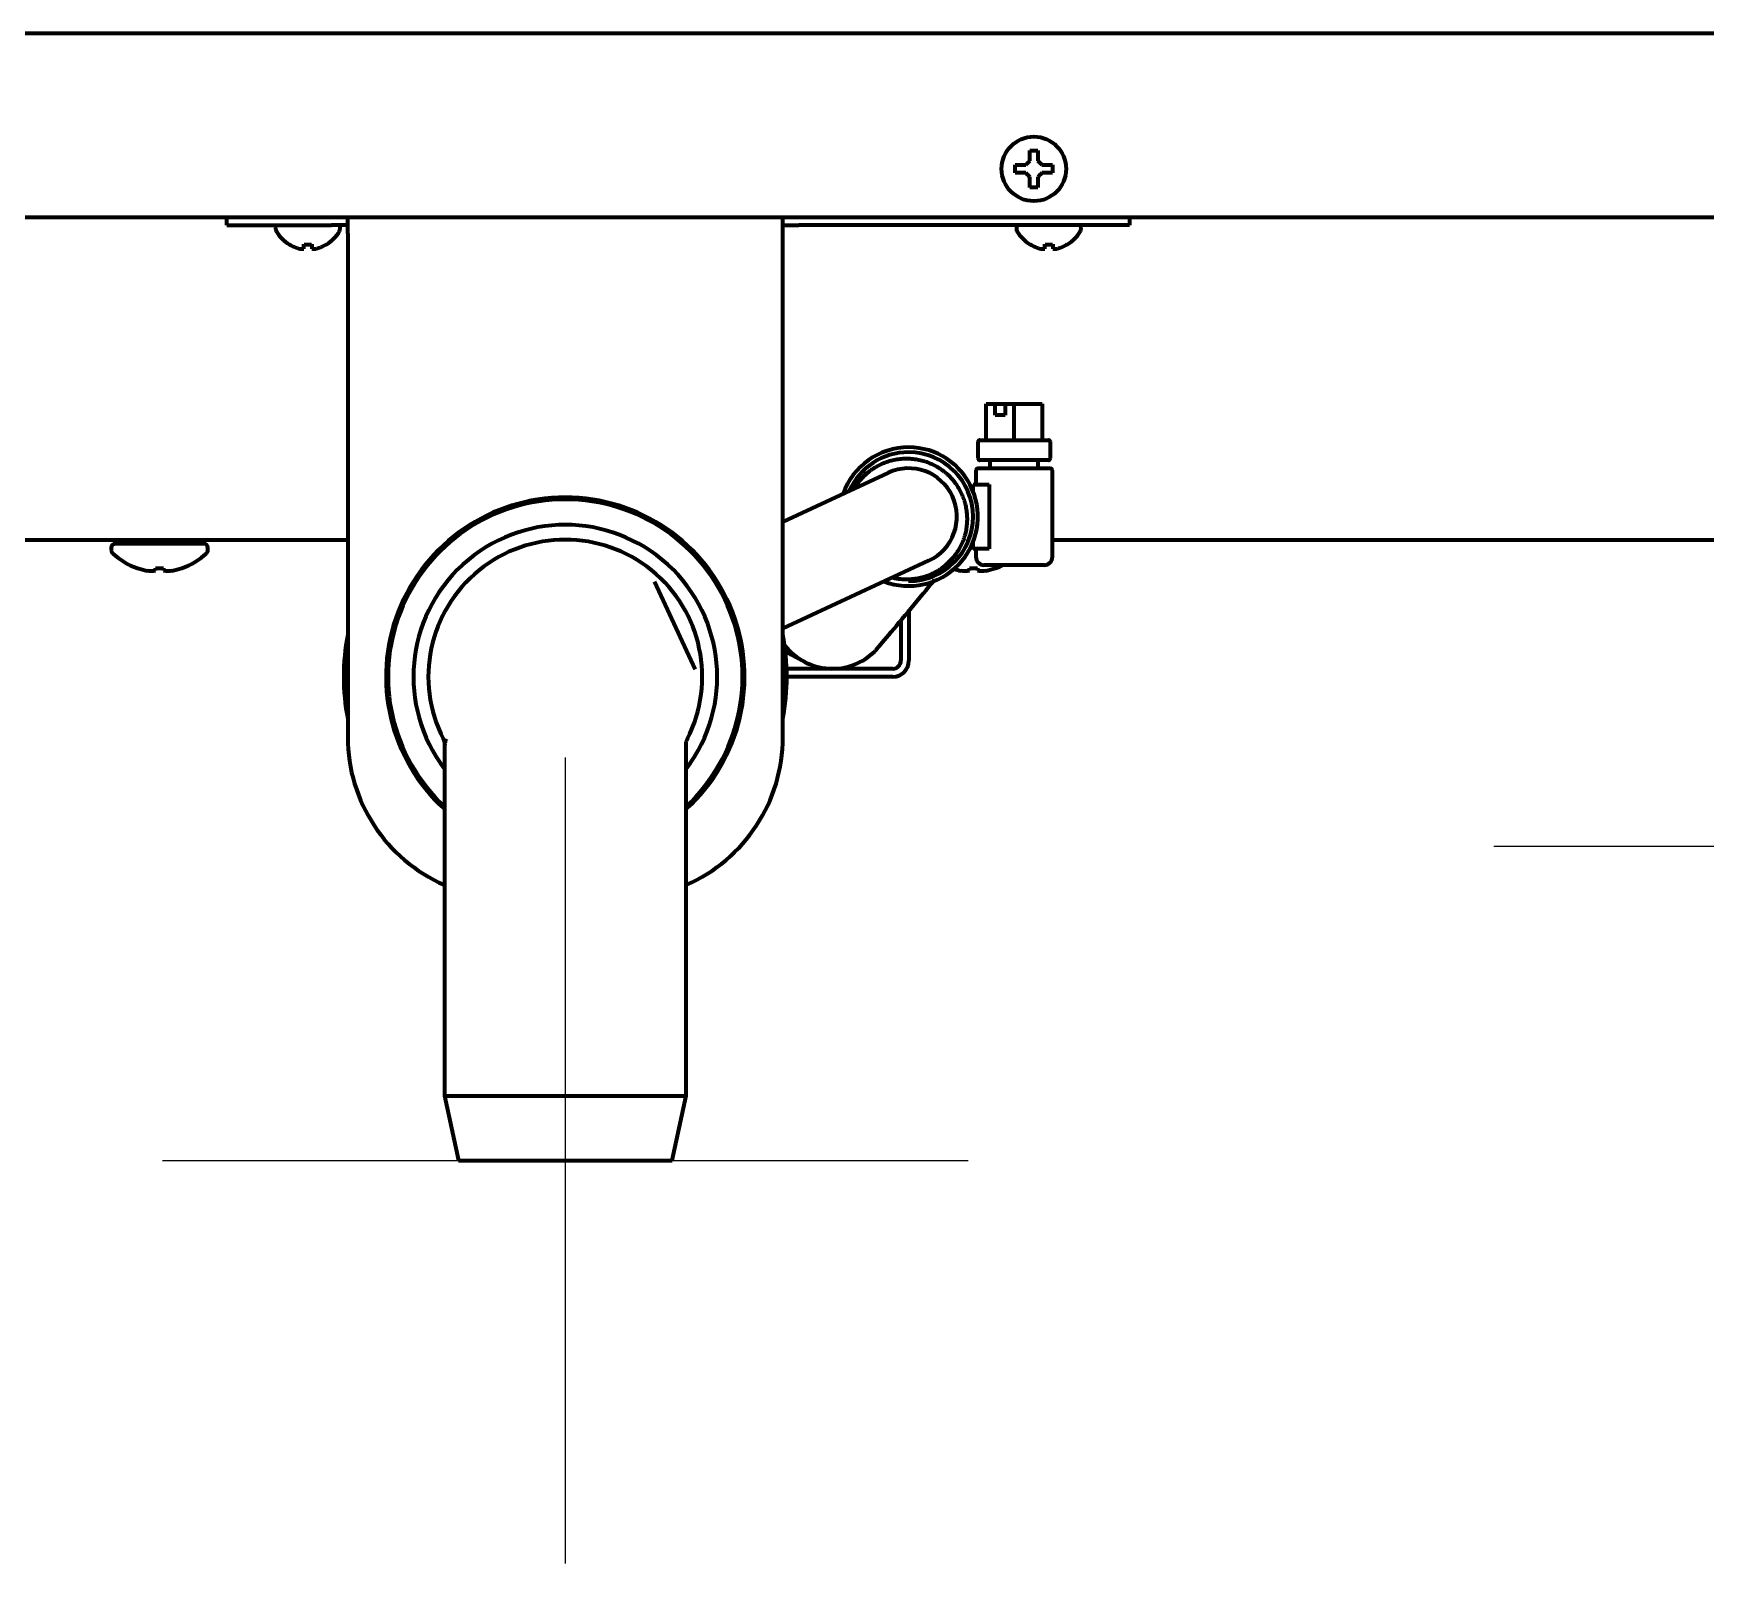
# Model space of a CAD drawing. Header units: inches. Extents: x -2405 to 7588, y 441 to 5654.
# Drawn here: x 7038.9 to 7246.4, y 2268.1 to 2457.9 of the extents above; entities that cross this region are included whole.
import ezdxf

# ---------------------------------------------------------------- set-up
doc = ezdxf.new("R2010")
doc.units = ezdxf.units.IN

# ---------------------------------------------------------------- blocks, each defined once
blk = doc.blocks.new('A$C773D0E90')
at = {"color": 4}
for p, q in [((0, 50), (0, -50)), ((-50, 0), (50, 0))]:
    blk.add_line(p, q, dxfattribs=at)
blk = doc.blocks.new('A$C0B5A562A')
at = {"color": 6}
for p, q in [((0, 50), (0, -50)), ((-50, 0), (50, 0))]:
    blk.add_line(p, q, dxfattribs=at)

msp = doc.modelspace()

# ---------------------------------------------------------------- linework, layer by layer
at = {"linetype": 'Continuous', "lineweight": 70}
for p, q in [((7527.18, 2457.93), (6682.98, 2457.93)), ((7160.78, 2441.13), (7160.78, 2441.63)), ((7160.78, 2440.63), (7160.78, 2441.13)), ((7165.38, 2441.63), (7165.38, 2441.13)), ((7165.38, 2441.13), (7165.38, 2440.63)), ((6666.08, 2435.13), (7544.08, 2435.13)), ((7062.93, 2434.13), (7062.93, 2435.13)), ((7077.93, 2433.13), (7077.93, 2435.13)), ((7131.93, 2433.13), (7131.93, 2435.13)), ((7174.93, 2435.13), (7174.93, 2434.13)), ((7062.93, 2434.13), (7067.93, 2434.13)), ((7067.93, 2434.13), (7075.93, 2434.13)), ((7068.98, 2433.82), (7068.98, 2433.62)), ((7077.93, 2434.13), (7075.93, 2434.13)), ((7076.98, 2433.62), (7076.98, 2433.82)), ((7077.93, 2433.13), (7077.93, 2370.63)), ((7131.93, 2434.13), (7133.93, 2434.13)), ((7131.93, 2370.63), (7131.93, 2433.13)), ((7169.93, 2434.13), (7133.93, 2434.13)), ((7160.93, 2433.82), (7160.93, 2433.62)), ((7168.93, 2433.62), (7168.93, 2433.82)), ((7174.93, 2434.13), (7169.93, 2434.13)), ((7070.68, 2431.74), (7070.68, 2431.77)), ((7075.28, 2431.77), (7075.28, 2431.74)), ((7162.63, 2431.74), (7162.63, 2431.77)), ((7167.23, 2431.77), (7167.23, 2431.74)), ((7157.16, 2411.99), (7158.29, 2411.99)), ((7157.16, 2407.49), (7157.16, 2411.99)), ((7158.29, 2411.99), (7159.5, 2411.99)), ((7158.29, 2410.59), (7158.29, 2411.99)), ((7159.5, 2411.99), (7160.63, 2411.99)), ((7159.5, 2411.99), (7159.5, 2410.59)), ((7160.63, 2411.99), (7164.09, 2411.99)), ((7160.63, 2407.49), (7160.63, 2411.99)), ((7164.09, 2411.99), (7164.09, 2407.49)), ((7159.5, 2410.59), (7158.29, 2410.59)), ((7156.13, 2407.24), (7156.13, 2405.24)), ((7156.38, 2407.49), (7164.88, 2407.49)), ((7165.13, 2405.24), (7165.13, 2407.24)), ((7144.99, 2403.43), (7131.93, 2397.34)), ((7155.88, 2403.74), (7155.88, 2401.99)), ((7156.13, 2403.99), (7165.13, 2403.99)), ((7164.88, 2404.99), (7156.38, 2404.99)), ((7157.63, 2404.99), (7157.63, 2403.99)), ((7163.63, 2403.99), (7163.63, 2404.99)), ((7165.38, 2392.99), (7165.38, 2403.74)), ((7155.53, 2401.15), (7155.53, 2401.99)), ((7155.53, 2401.99), (7157.53, 2401.99)), ((7157.53, 2401.99), (7157.53, 2393.99)), ((6831.5, 2395.13), (7077.94, 2395.13)), ((7049.49, 2395.13), (7048.91, 2394.63)), ((7060.25, 2394.63), (7059.67, 2395.13)), ((7155.53, 2393.99), (7155.53, 2394.84)), ((7165.37, 2395.13), (7282.93, 2395.13)), ((7048.58, 2394.13), (7048.58, 2393.84)), ((7048.91, 2394.63), (7049.01, 2394.63)), ((7049.1, 2394.63), (7049.01, 2394.63)), ((7051.39, 2394.63), (7049.1, 2394.63)), ((7051.49, 2394.63), (7051.39, 2394.63)), ((7052.1, 2394.63), (7051.49, 2394.63)), ((7052.29, 2394.63), (7052.1, 2394.63)), ((7056.87, 2394.63), (7052.29, 2394.63)), ((7057.06, 2394.63), (7056.87, 2394.63)), ((7057.67, 2394.63), (7057.06, 2394.63)), ((7057.76, 2394.63), (7057.67, 2394.63)), ((7060.06, 2394.63), (7057.76, 2394.63)), ((7060.15, 2394.63), (7060.06, 2394.63)), ((7060.25, 2394.63), (7060.15, 2394.63)), ((7060.58, 2393.84), (7060.58, 2394.13)), ((7153, 2392.85), (7153.02, 2392.88)), ((7155.53, 2394.13), (7155.21, 2394.13)), ((7157.53, 2393.99), (7155.53, 2393.99)), ((7155.88, 2393.99), (7155.88, 2392.99)), ((7051.83, 2391.6), (7051.83, 2391.59)), ((7054.08, 2391.29), (7054.08, 2391.6)), ((7055.08, 2391.6), (7055.08, 2391.29)), ((7057.33, 2391.6), (7057.33, 2391.59)), ((7131.93, 2384.1), (7150.06, 2392.55)), ((7155.08, 2391.29), (7155.08, 2391.6)), ((7156.08, 2391.6), (7156.08, 2391.29)), ((7164.38, 2391.99), (7156.88, 2391.99)), ((7158.33, 2391.6), (7158.33, 2391.59)), ((7121.06, 2379.03), (7115.99, 2389.91)), ((7146.58, 2385.14), (7146.58, 2380.13)), ((7147.58, 2386.34), (7147.58, 2380.13)), ((7145.58, 2379.13), (7132.41, 2379.13)), ((7145.58, 2378.13), (7132.43, 2378.13)), ((7089.8, 2370.38), (7089.77, 2370.44)), ((7089.93, 2369.69), (7089.93, 2326.13)), ((7119.93, 2326.13), (7119.93, 2369.76)), ((7089.93, 2326.13), (7091.68, 2318.13)), ((7089.93, 2326.13), (7104.93, 2326.13)), ((7104.93, 2326.13), (7119.93, 2326.13)), ((7118.18, 2318.13), (7119.93, 2326.13)), ((7091.68, 2318.13), (7104.93, 2318.13)), ((7104.93, 2318.13), (7118.18, 2318.13))]:
    msp.add_line(p, q, dxfattribs=at)
msp.add_circle((7163.08, 2441.13), 4, dxfattribs=at)
for centre, radius, start, end in [((7069.38, 2433.82), 0.4, 128.8941, 180), ((7069.38, 2433.62), 0.4, 180, 210.3012), ((7073.18, 2435.84), 4.8, 210.3012, 238.6273), ((7072.78, 2435.84), 4.8, 301.3727, 329.6988), ((7076.58, 2433.82), 0.4, 0, 51.1059), ((7076.58, 2433.62), 0.4, 329.6988, 0), ((7161.33, 2433.82), 0.4, 128.8941, 180), ((7161.33, 2433.62), 0.4, 180, 210.3012), ((7165.13, 2435.84), 4.8, 210.3012, 238.6273), ((7164.73, 2435.84), 4.8, 301.3727, 329.6988), ((7168.53, 2433.82), 0.4, 0, 51.1059), ((7168.53, 2433.62), 0.4, 329.6988, 0), ((7156.38, 2407.24), 0.25, 90, 180), ((7164.88, 2407.24), 0.25, 0, 90), ((7147.53, 2397.99), 8.6, 90, 160.7625), ((7147.53, 2397.99), 8, 90, 156.4144), ((7147.53, 2397.99), 8.6, 249.2438, 90), ((7147.53, 2397.99), 8, 270, 90), ((7156.38, 2405.24), 0.25, 180, 270), ((7164.88, 2405.24), 0.25, 270, 0), ((7147.53, 2397.99), 6, 295, 115), ((7156.13, 2403.74), 0.25, 90, 180), ((7165.13, 2403.74), 0.25, 0, 90), ((7104.93, 2378.13), 22.25, 90, 227.6156), ((7104.93, 2378.13), 22, 312.9883, 227.0117), ((7104.93, 2378.13), 22.25, 312.3844, 90), ((7104.93, 2378.13), 18.85, 322.7231, 217.2769), ((7104.93, 2378.13), 17, 332.905, 207.0951), ((7049.08, 2394.13), 0.5, 90, 180), ((7049.08, 2393.84), 0.5, 180, 226.2253), ((7054.58, 2399.58), 8.45, 226.2253, 251.0075), ((7054.58, 2399.58), 8.45, 288.9925, 313.7747), ((7060.08, 2394.13), 0.5, 0, 90), ((7060.08, 2393.84), 0.5, 313.7747, 0), ((7156.88, 2392.99), 1, 180, 270), ((7164.38, 2392.99), 1, 270, 0), ((7054.58, 2399.58), 8.44, 250.9729, 259.3378), ((7054.58, 2399.58), 7.99, 266.4122, 273.5878), ((7054.58, 2399.58), 8.44, 280.6622, 289.0271), ((7155.58, 2399.58), 8.44, 253.3542, 259.3378), ((7155.58, 2399.58), 7.99, 266.4122, 273.5878), ((7155.58, 2399.58), 8.44, 280.6622, 289.0271), ((7155.58, 2399.58), 8.45, 288.9925, 296.1216), ((7104.93, 2378.13), 27.5, 169.0538, 190.9406), ((7104.93, 2378.13), 27.5, 349.0594, 10.9462), ((7138.08, 2386.63), 7.5, 217.7663, 314.9719), ((7145.58, 2380.13), 1, 270, 0), ((7145.58, 2380.13), 2, 270, 0), ((7097.93, 2370.63), 20, 180, 246.4214), ((7111.93, 2370.63), 20, 293.5786, 0)]:
    msp.add_arc(centre, radius, start, end, dxfattribs=at)
for centre, major_axis, start_param, end_param in [((7053.55, 2399.58), (0, -8.32), 6.192956, 6.373415), ((7055.61, 2399.58), (0, 8.32), 3.051363, 3.231822), ((7154.55, 2399.58), (0, -8.32), 6.192956, 6.373415), ((7156.61, 2399.58), (0, 8.32), 3.051363, 3.231822)]:
    msp.add_ellipse(centre, major_axis=major_axis, ratio=0.707107, start_param=start_param, end_param=end_param, dxfattribs=at)
for points, degree in [([(7162.58, 2442.13), (7162.58, 2442.18), (7162.58, 2442.29), (7162.58, 2442.45), (7162.58, 2442.61), (7162.58, 2442.77), (7162.58, 2442.92), (7162.58, 2443.07), (7162.58, 2443.24), (7162.58, 2443.36), (7162.58, 2443.43)], 3), ([(7162.58, 2443.43), (7162.75, 2443.43), (7163.08, 2443.43), (7163.41, 2443.43), (7163.58, 2443.43)], 3), ([(7162.08, 2440.63), (7162.03, 2440.63), (7161.92, 2440.63), (7161.76, 2440.63), (7161.6, 2440.63), (7161.44, 2440.63), (7161.29, 2440.63), (7161.13, 2440.63), (7160.97, 2440.63), (7160.84, 2440.63), (7160.78, 2440.63)], 3), ([(7162.08, 2441.63), (7162.1, 2441.65), (7162.15, 2441.7), (7162.22, 2441.77), (7162.29, 2441.84), (7162.36, 2441.91), (7162.44, 2441.98), (7162.51, 2442.06), (7162.56, 2442.1), (7162.58, 2442.13)], 3), ([(7162.58, 2440.13), (7162.55, 2440.15), (7162.5, 2440.21), (7162.43, 2440.28), (7162.36, 2440.35), (7162.29, 2440.42), (7162.22, 2440.49), (7162.15, 2440.56), (7162.1, 2440.6), (7162.08, 2440.63)], 3), ([(7163.58, 2442.13), (7163.61, 2442.1), (7163.66, 2442.05), (7163.73, 2441.98), (7163.8, 2441.91), (7163.87, 2441.84), (7163.94, 2441.77), (7164.01, 2441.7), (7164.06, 2441.65), (7164.08, 2441.63)], 3), ([(7164.08, 2440.63), (7164.06, 2440.6), (7164.01, 2440.56), (7163.94, 2440.49), (7163.87, 2440.41), (7163.79, 2440.34), (7163.72, 2440.27), (7163.65, 2440.2), (7163.6, 2440.15), (7163.58, 2440.13)], 3), ([(7164.08, 2441.63), (7164.13, 2441.63), (7164.24, 2441.63), (7164.4, 2441.63), (7164.56, 2441.63), (7164.72, 2441.63), (7164.87, 2441.63), (7165.03, 2441.63), (7165.19, 2441.63), (7165.32, 2441.63), (7165.38, 2441.63)], 3), ([(7163.58, 2438.83), (7163.41, 2438.83), (7163.08, 2438.83), (7162.75, 2438.83), (7162.58, 2438.83)], 3), ([(7163.58, 2440.13), (7163.58, 2440.07), (7163.58, 2439.97), (7163.58, 2439.8), (7163.58, 2439.65), (7163.58, 2439.49), (7163.58, 2439.34), (7163.58, 2439.18), (7163.58, 2439.02), (7163.58, 2438.89), (7163.58, 2438.83)], 3), ([(7071.98, 2431.22), (7072, 2431.22), (7072.05, 2431.21), (7072.12, 2431.21), (7072.19, 2431.2), (7072.26, 2431.2), (7072.34, 2431.21), (7072.41, 2431.21), (7072.46, 2431.22), (7072.48, 2431.22)], 3), ([(7072.48, 2431.22), (7072.48, 2431.23), (7072.48, 2431.26), (7072.48, 2431.32), (7072.48, 2431.37), (7072.48, 2431.43), (7072.48, 2431.5), (7072.48, 2431.57), (7072.48, 2431.66), (7072.48, 2431.73), (7072.48, 2431.77)], 3), ([(7072.48, 2431.77), (7072.65, 2431.75), (7072.98, 2431.73), (7073.31, 2431.75), (7073.48, 2431.77)], 3), ([(7073.48, 2431.22), (7073.51, 2431.22), (7073.56, 2431.21), (7073.63, 2431.21), (7073.7, 2431.2), (7073.77, 2431.2), (7073.84, 2431.21), (7073.91, 2431.21), (7073.96, 2431.22), (7073.98, 2431.22)], 3), ([(7073.98, 2431.22), (7074.03, 2431.23), (7074.14, 2431.26), (7074.3, 2431.32), (7074.46, 2431.37), (7074.62, 2431.43), (7074.77, 2431.5), (7074.93, 2431.57), (7075.09, 2431.66), (7075.22, 2431.73), (7075.28, 2431.77)], 3), ([(7163.93, 2431.22), (7163.95, 2431.22), (7164, 2431.21), (7164.07, 2431.21), (7164.14, 2431.2), (7164.21, 2431.2), (7164.29, 2431.21), (7164.36, 2431.21), (7164.41, 2431.22), (7164.43, 2431.22)], 3), ([(7164.43, 2431.22), (7164.43, 2431.23), (7164.43, 2431.26), (7164.43, 2431.32), (7164.43, 2431.37), (7164.43, 2431.43), (7164.43, 2431.5), (7164.43, 2431.57), (7164.43, 2431.66), (7164.43, 2431.73), (7164.43, 2431.77)], 3), ([(7164.43, 2431.77), (7164.6, 2431.75), (7164.93, 2431.73), (7165.26, 2431.75), (7165.43, 2431.77)], 3), ([(7165.43, 2431.22), (7165.46, 2431.22), (7165.51, 2431.21), (7165.58, 2431.21), (7165.65, 2431.2), (7165.72, 2431.2), (7165.79, 2431.21), (7165.86, 2431.21), (7165.91, 2431.22), (7165.93, 2431.22)], 3), ([(7165.93, 2431.22), (7165.98, 2431.23), (7166.09, 2431.26), (7166.25, 2431.32), (7166.41, 2431.37), (7166.57, 2431.43), (7166.72, 2431.5), (7166.88, 2431.57), (7167.04, 2431.66), (7167.17, 2431.73), (7167.23, 2431.77)], 3), ([(7141.1, 2401.99), (7140.95, 2401.81), (7140.8, 2401.63), (7140.65, 2401.44)], 3), ([(7151.4, 2390.97), (7151.6, 2391.18), (7151.8, 2391.4), (7151.98, 2391.62)], 3), ([(7151.81, 2391.41), (7152.03, 2391.67), (7152.24, 2391.93), (7152.44, 2392.18)], 3), ([(7120.06, 2370.38), (7120.05, 2370.37)], 1)]:
    msp.add_open_spline(points, degree=degree, dxfattribs=at)
for points, knots in [([(7163.58, 2443.43), (7163.58, 2443.23), (7163.58, 2443.02), (7163.58, 2442.69), (7163.58, 2442.58), (7163.58, 2442.36), (7163.58, 2442.24), (7163.58, 2442.13)], [0, 0, 0, 0, 0.5, 0.5, 0.75, 0.75, 1, 1, 1, 1]), ([(7160.78, 2441.63), (7160.98, 2441.63), (7161.19, 2441.63), (7161.52, 2441.63), (7161.63, 2441.63), (7161.85, 2441.63), (7161.96, 2441.63), (7162.08, 2441.63)], [0, 0, 0, 0, 0.5, 0.5, 0.75, 0.75, 1, 1, 1, 1]), ([(7165.38, 2440.63), (7165.18, 2440.63), (7164.97, 2440.63), (7164.64, 2440.63), (7164.53, 2440.63), (7164.31, 2440.63), (7164.19, 2440.63), (7164.08, 2440.63)], [0, 0, 0, 0, 0.5, 0.5, 0.75, 0.75, 1, 1, 1, 1]), ([(7162.58, 2438.83), (7162.58, 2439.03), (7162.58, 2439.24), (7162.58, 2439.57), (7162.58, 2439.68), (7162.58, 2439.9), (7162.58, 2440.01), (7162.58, 2440.13)], [0, 0, 0, 0, 0.5, 0.5, 0.75, 0.75, 1, 1, 1, 1]), ([(7070.68, 2431.77), (7070.88, 2431.65), (7071.09, 2431.54), (7071.42, 2431.4), (7071.53, 2431.36), (7071.75, 2431.28), (7071.86, 2431.25), (7071.98, 2431.22)], [0, 0, 0, 0, 0.5, 0.5, 0.75, 0.75, 1, 1, 1, 1]), ([(7073.48, 2431.77), (7073.48, 2431.65), (7073.48, 2431.54), (7073.48, 2431.4), (7073.48, 2431.36), (7073.48, 2431.28), (7073.48, 2431.25), (7073.48, 2431.22)], [0, 0, 0, 0, 0.5, 0.5, 0.75, 0.75, 1, 1, 1, 1]), ([(7162.63, 2431.77), (7162.83, 2431.65), (7163.04, 2431.54), (7163.37, 2431.4), (7163.48, 2431.36), (7163.7, 2431.28), (7163.81, 2431.25), (7163.93, 2431.22)], [0, 0, 0, 0, 0.5, 0.5, 0.75, 0.75, 1, 1, 1, 1]), ([(7165.43, 2431.77), (7165.43, 2431.65), (7165.43, 2431.54), (7165.43, 2431.4), (7165.43, 2431.36), (7165.43, 2431.28), (7165.43, 2431.25), (7165.43, 2431.22)], [0, 0, 0, 0, 0.5, 0.5, 0.75, 0.75, 1, 1, 1, 1]), ([(7140.96, 2401.73), (7141.07, 2401.9), (7141.18, 2402.07), (7141.45, 2402.42), (7141.61, 2402.61), (7141.94, 2402.97), (7142.12, 2403.14), (7142.35, 2403.34), (7142.39, 2403.38), (7142.49, 2403.46), (7142.54, 2403.5), (7142.68, 2403.62), (7142.78, 2403.7), (7143.08, 2403.91), (7143.48, 2404.18), (7143.92, 2404.41), (7144.25, 2404.56), (7144.37, 2404.61), (7144.54, 2404.68), (7144.6, 2404.7), (7144.71, 2404.74), (7144.77, 2404.77), (7145.06, 2404.87), (7145.3, 2404.94), (7145.77, 2405.05), (7146.01, 2405.1), (7146.5, 2405.16), (7146.74, 2405.18), (7147.05, 2405.2), (7147.11, 2405.2), (7147.24, 2405.2), (7147.42, 2405.2), (7147.61, 2405.2), (7147.97, 2405.17), (7148.46, 2405.12), (7148.94, 2405.02), (7149.3, 2404.93), (7149.41, 2404.89), (7149.59, 2404.84), (7149.65, 2404.82), (7149.77, 2404.78), (7149.83, 2404.76), (7150.12, 2404.65), (7150.34, 2404.56), (7150.78, 2404.34), (7151, 2404.23), (7151.41, 2403.97), (7151.62, 2403.83), (7151.86, 2403.64), (7151.91, 2403.61), (7152.01, 2403.53), (7152.15, 2403.41), (7152.29, 2403.29), (7152.56, 2403.04), (7152.9, 2402.69), (7153.21, 2402.31), (7153.39, 2402.06), (7153.43, 2402.01), (7153.5, 2401.91), (7153.53, 2401.86), (7153.63, 2401.7), (7153.7, 2401.6), (7153.88, 2401.28), (7154.11, 2400.84), (7154.29, 2400.39), (7154.41, 2400.04), (7154.45, 2399.92), (7154.5, 2399.75), (7154.52, 2399.69), (7154.55, 2399.57), (7154.56, 2399.51), (7154.64, 2399.21), (7154.68, 2398.96), (7154.75, 2398.48), (7154.77, 2398.23), (7154.78, 2397.98)], [0, 0, 0, 0, 0.031496, 0.031496, 0.070236, 0.070236, 0.108976, 0.108976, 0.118661, 0.118661, 0.128346, 0.128346, 0.147716, 0.147716, 0.186456, 0.225197, 0.225197, 0.244567, 0.244567, 0.254252, 0.254252, 0.263937, 0.263937, 0.302677, 0.302677, 0.341417, 0.341417, 0.380157, 0.380157, 0.389842, 0.389842, 0.399527, 0.418897, 0.418897, 0.457638, 0.496378, 0.496378, 0.515748, 0.515748, 0.525433, 0.525433, 0.535118, 0.535118, 0.573858, 0.573858, 0.612598, 0.612598, 0.651338, 0.651338, 0.661024, 0.661024, 0.670709, 0.690079, 0.690079, 0.728819, 0.767559, 0.767559, 0.777244, 0.777244, 0.786929, 0.786929, 0.806299, 0.806299, 0.845039, 0.883779, 0.883779, 0.90315, 0.90315, 0.912835, 0.912835, 0.92252, 0.92252, 0.96126, 0.96126, 1, 1, 1, 1]), ([(7142.35, 2403.38), (7142.34, 2403.39), (7142.29, 2403.36), (7142.12, 2403.2), (7141.83, 2402.86), (7141.65, 2402.65), (7141.55, 2402.54)], [0, 0, 0, 0, 0.198098, 0.434107, 0.718342, 1, 1, 1, 1]), ([(7154.78, 2397.98), (7154.79, 2397.73), (7154.78, 2397.49), (7154.75, 2397), (7154.73, 2396.76), (7154.65, 2396.27), (7154.6, 2396.03), (7154.52, 2395.74), (7154.5, 2395.68), (7154.47, 2395.56), (7154.45, 2395.5), (7154.4, 2395.32), (7154.36, 2395.2), (7154.23, 2394.86), (7154.03, 2394.41), (7153.8, 2393.98), (7153.61, 2393.67), (7153.54, 2393.56), (7153.44, 2393.41), (7153.4, 2393.36), (7153.33, 2393.26), (7153.29, 2393.21), (7153.1, 2392.96), (7152.95, 2392.78), (7152.61, 2392.42), (7152.44, 2392.25), (7152.07, 2391.92), (7151.88, 2391.77), (7151.63, 2391.59), (7151.58, 2391.55), (7151.48, 2391.48), (7151.43, 2391.45), (7151.27, 2391.34), (7151.17, 2391.28), (7150.85, 2391.09), (7150.42, 2390.87), (7149.96, 2390.68), (7149.61, 2390.56), (7149.5, 2390.53), (7149.32, 2390.47), (7149.26, 2390.46), (7149.14, 2390.43), (7149.08, 2390.41), (7148.78, 2390.34), (7148.54, 2390.29), (7148.05, 2390.23), (7147.81, 2390.2), (7147.32, 2390.18), (7147.08, 2390.19), (7146.77, 2390.21), (7146.71, 2390.21), (7146.58, 2390.22), (7146.4, 2390.24), (7146.21, 2390.26), (7145.92, 2390.31), (7145.76, 2390.34), (7145.59, 2390.38)], [0, 0, 0, 0, 0.05349, 0.05349, 0.10698, 0.10698, 0.160471, 0.160471, 0.173843, 0.173843, 0.187216, 0.187216, 0.213961, 0.213961, 0.267451, 0.320941, 0.320941, 0.347687, 0.347687, 0.361059, 0.361059, 0.374432, 0.374432, 0.427922, 0.427922, 0.481412, 0.481412, 0.534902, 0.534902, 0.548275, 0.548275, 0.561647, 0.561647, 0.588393, 0.588393, 0.641883, 0.695373, 0.695373, 0.722118, 0.722118, 0.735491, 0.735491, 0.748863, 0.748863, 0.802354, 0.802354, 0.855844, 0.855844, 0.909334, 0.909334, 0.922707, 0.922707, 0.936079, 0.962824, 0.962824, 1, 1, 1, 1]), ([(7153.02, 2392.87), (7153.01, 2392.87), (7152.97, 2392.83), (7152.55, 2392.4), (7151.96, 2391.79), (7151.35, 2391.15)], [0, 0, 0, 0, 0.233, 0.425542, 1, 1, 1, 1]), ([(7143.38, 2381.32), (7143.53, 2381.49), (7144.25, 2382.35), (7147.02, 2385.67), (7149.42, 2388.54), (7150.52, 2389.87), (7150.75, 2390.14)], [0, 0, 0, 0, 0.30729, 0.614001, 0.920059, 1, 1, 1, 1]), ([(7132.18, 2381.32), (7132.84, 2380.97), (7133.78, 2380.47), (7134.42, 2380.13), (7134.62, 2380.02)], [0, 0, 0, 0, 0.603947, 1, 1, 1, 1]), ([(7089.77, 2370.43), (7089.77, 2370.43), (7089.77, 2370.43), (7089.78, 2370.41), (7089.79, 2370.39), (7089.81, 2370.34), (7089.87, 2370.19), (7089.93, 2369.97), (7089.93, 2369.78), (7089.92, 2369.69)], [0, 0, 0, 0, 0.157801, 0.199768, 0.230314, 0.269254, 0.389143, 0.724615, 1, 1, 1, 1]), ([(7090.27, 2370.14), (7090.24, 2370.15), (7090.17, 2370.16), (7090.09, 2370.19), (7090.03, 2370.21), (7089.99, 2370.22), (7089.96, 2370.24), (7089.93, 2370.25), (7089.9, 2370.27), (7089.88, 2370.29), (7089.86, 2370.3), (7089.84, 2370.32), (7089.83, 2370.33), (7089.82, 2370.35), (7089.81, 2370.36), (7089.8, 2370.37), (7089.8, 2370.38), (7089.8, 2370.38)], [0, 0, 0, 0, 0.133354, 0.293192, 0.368337, 0.440025, 0.508252, 0.573016, 0.634316, 0.692151, 0.746522, 0.797427, 0.844867, 0.888844, 0.929357, 0.966409, 1, 1, 1, 1]), ([(7119.93, 2369.76), (7119.93, 2369.84), (7119.94, 2369.99), (7119.99, 2370.18), (7120.03, 2370.31), (7120.06, 2370.38), (7120.08, 2370.41), (7120.08, 2370.42), (7120.08, 2370.42), (7120.08, 2370.42), (7120.08, 2370.43), (7120.08, 2370.43), (7120.08, 2370.43)], [0, 0, 0, 0, 0.329107, 0.59897, 0.78423, 0.886196, 0.90804, 0.918965, 0.928039, 0.941146, 0.967068, 1, 1, 1, 1])]:
    msp.add_open_spline(points, degree=3, knots=knots, dxfattribs=at)
msp.add_rational_spline([(7089.8, 2370.38), (7089.9, 2370.17), (7089.96, 2369.94), (7089.96, 2369.7)], [1.01365501824, 0.99500738145, 0.995459006469, 1.0150098933], degree=3, dxfattribs=at)

# ---------------------------------------------------------------- block references
for name, p in [('A$C773D0E90', (7270.18, 2357.13)), ('A$C0B5A562A', (7104.93, 2318.13))]:
    msp.add_blockref(name, p)

doc.saveas('drawing.dxf')
